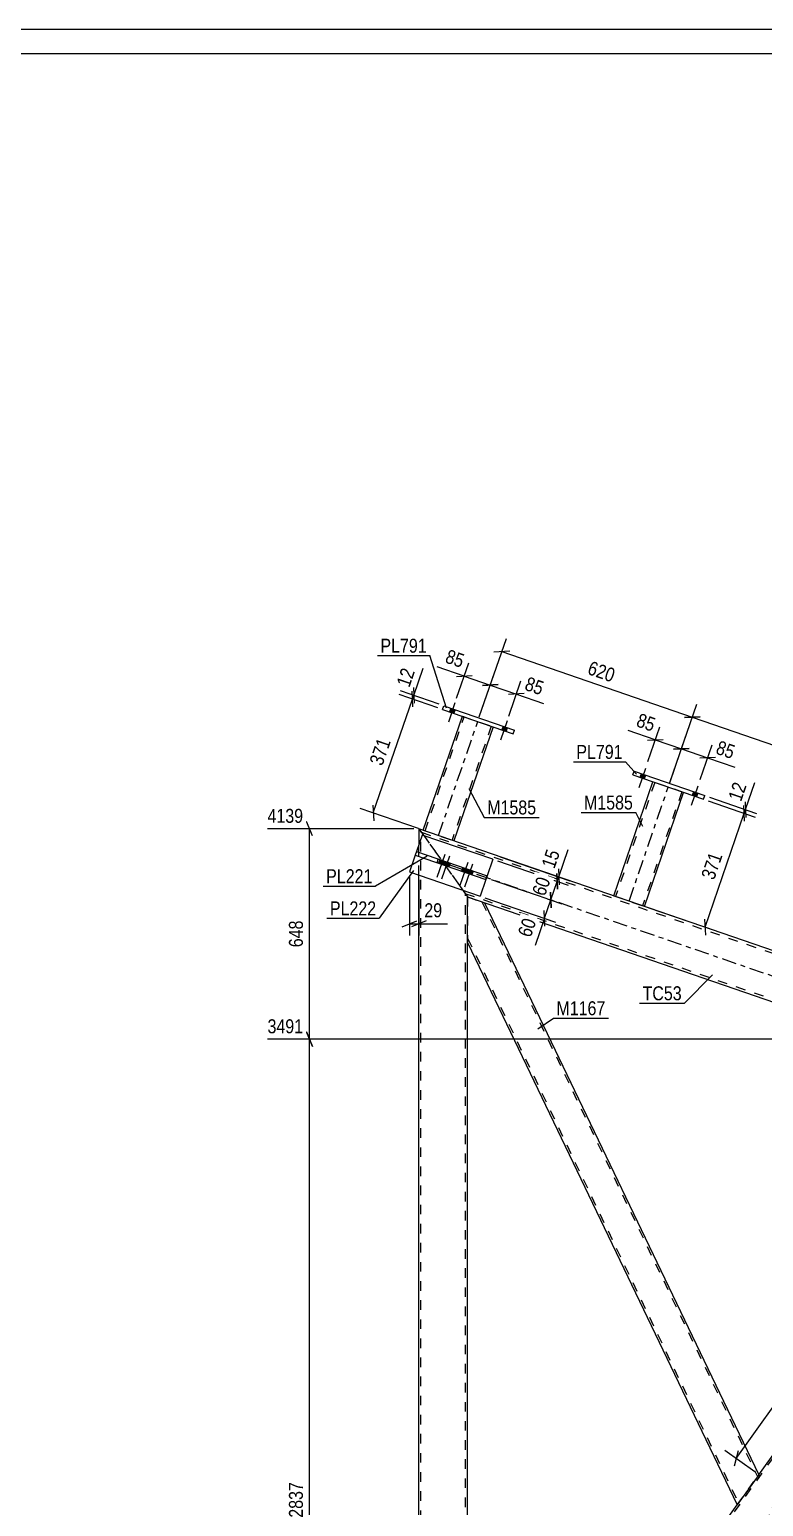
# Model space of a CAD drawing. Header units: millimetres. Extents: x 0 to 1189, y 0 to 841.
# Drawn here: x 396.8 to 547.3, y 537.9 to 841 of the extents above; entities that cross this region are included whole.
import ezdxf

# ---------------------------------------------------------------- set-up
doc = ezdxf.new("R2010")
doc.units = ezdxf.units.MM
doc.linetypes.add('DXK_LINE_DOT2', pattern=[3.9198, 1.9599, -1.9599])
doc.linetypes.add('DXK_LINE_DOT3', pattern=[5.9187, 2.979, -0.9799, 0.9799, -0.9799])
doc.styles.add('Arial Narrow', font='ARIALN.TTF', dxfattribs={"height": 0.2})

# ---------------------------------------------------------------- blocks, each defined once
blk = doc.blocks.new('Unknown-318890741-1126')
at = {"color": 5, "linetype": 'Continuous'}
for p, q in [((1189, 841), (0, 841)), ((1184, 836), (5, 836))]:
    blk.add_line(p, q, dxfattribs=at)
blk = doc.blocks.new('Part-318890741-3782 - 3617')
at = {"color": 2, "linetype": 'Continuous'}
for p, q in [((476.63, 677.02), (477.63, 675.62)), ((476.63, 677.02), (476.63, 673.68)), ((476.63, 444.73), (476.63, 667.5)), ((485.63, 664.4), (486.63, 663)), ((486.63, 451.86), (486.63, 663)), ((485.63, 451.15), (486.63, 451.86)), ((476.63, 444.73), (477.63, 445.45))]:
    blk.add_line(p, q, dxfattribs=at)
at = {"color": 7, "linetype": 'DXK_LINE_DOT2'}
for p, q in [((477.03, 445.02), (477.03, 676.46)), ((476.63, 667.5), (476.63, 673.68)), ((477.63, 675.62), (485.63, 664.4)), ((486.23, 663.56), (486.2, 663.6)), ((486.23, 451.58), (486.23, 663.56)), ((486.2, 451.56), (486.23, 451.58)), ((477.63, 445.45), (485.63, 451.15))]:
    blk.add_line(p, q, dxfattribs=at)
blk = doc.blocks.new('Part-318890741-3729 - 3617')
at = {"color": 2, "linetype": 'Continuous'}
for p, q in [((603.29, 633.4), (476.63, 677.02)), ((486.63, 663), (603.29, 622.82)), ((603.29, 632.27), (603.29, 633.4)), ((603.29, 632.24), (603.29, 632.27))]:
    blk.add_line(p, q, dxfattribs=at)
at = {"color": 7, "linetype": 'DXK_LINE_DOT2'}
for p, q in [((476.63, 677.02), (486.63, 663)), ((477.16, 676.27), (603.29, 632.83)), ((486.09, 663.75), (603.29, 623.39)), ((603.29, 622.82), (603.29, 633.31)), ((603.29, 632.79), (603.29, 632.83))]:
    blk.add_line(p, q, dxfattribs=at)
at = {"color": 7, "linetype": 'DXK_LINE_DOT3'}
blk.add_line((603.29, 628.11), (481.63, 670.01), dxfattribs=at)
blk = doc.blocks.new('Part-318890741-3807 - 3617')
at = {"color": 2, "linetype": 'Continuous'}
for p, q in [((520.54, 688.04), (520.8, 688.79)), ((520.54, 688.04), (535.04, 683.05)), ((520.8, 688.79), (535.3, 683.81)), ((535.04, 683.05), (535.3, 683.81))]:
    blk.add_line(p, q, dxfattribs=at)
blk = doc.blocks.new('Bolt-318890741-3808 - 3617')
at = {"linetype": 'Continuous'}
for points in [[(521.99, 687.54), (522.87, 687.24), (523.13, 687.99), (522.25, 688.3)], [(521.99, 687.54), (522.87, 687.24), (523.13, 687.99), (522.25, 688.3)], [(532.71, 683.85), (533.59, 683.55), (533.85, 684.3), (532.97, 684.61)], [(532.71, 683.85), (533.59, 683.55), (533.85, 684.3), (532.97, 684.61)]]:
    blk.add_hatch(color=1, dxfattribs=at).paths.add_polyline_path(points)
at = {"color": 1, "linetype": 'Continuous'}
for p, q in [((523.13, 689.4), (521.76, 685.43)), ((523.13, 689.4), (521.76, 685.43)), ((522.25, 688.3), (521.99, 687.54)), ((522.25, 688.3), (521.99, 687.54)), ((523.13, 687.99), (522.87, 687.24)), ((523.13, 687.99), (522.87, 687.24)), ((533.84, 685.72), (532.48, 681.75)), ((533.84, 685.72), (532.48, 681.75)), ((532.97, 684.61), (532.71, 683.85)), ((532.97, 684.61), (532.71, 683.85)), ((533.85, 684.3), (533.59, 683.55)), ((533.85, 684.3), (533.59, 683.55))]:
    blk.add_line(p, q, dxfattribs=at)
blk = doc.blocks.new('Part-318890741-3775 - 3617')
at = {"color": 2, "linetype": 'Continuous'}
for p, q in [((476.16, 672.32), (475.9, 671.56)), ((475.9, 671.56), (490.39, 666.57)), ((476.16, 672.32), (490.65, 667.33)), ((480.35, 670.03), (480.61, 670.78)), ((490.39, 666.57), (490.65, 667.33))]:
    blk.add_line(p, q, dxfattribs=at)
blk = doc.blocks.new('Part-318890741-3814 - 3617')
at = {"color": 2, "linetype": 'Continuous'}
for p, q in [((481.46, 701.49), (481.72, 702.25)), ((481.46, 701.49), (495.96, 696.5)), ((481.72, 702.25), (496.22, 697.26)), ((495.96, 696.5), (496.22, 697.26))]:
    blk.add_line(p, q, dxfattribs=at)
blk = doc.blocks.new('Bolt-318890741-3815 - 3617')
at = {"linetype": 'Continuous'}
for points in [[(482.91, 700.99), (483.79, 700.69), (484.05, 701.44), (483.17, 701.75)], [(482.91, 700.99), (483.79, 700.69), (484.05, 701.44), (483.17, 701.75)], [(493.63, 697.3), (494.51, 697), (494.77, 697.76), (493.89, 698.06)], [(493.63, 697.3), (494.51, 697), (494.77, 697.76), (493.89, 698.06)]]:
    blk.add_hatch(color=1, dxfattribs=at).paths.add_polyline_path(points)
at = {"color": 1, "linetype": 'Continuous'}
for p, q in [((484.04, 702.86), (482.68, 698.88)), ((484.04, 702.86), (482.68, 698.88)), ((483.17, 701.75), (482.91, 700.99)), ((483.17, 701.75), (482.91, 700.99)), ((484.05, 701.44), (483.79, 700.69)), ((484.05, 701.44), (483.79, 700.69)), ((494.76, 699.17), (493.39, 695.2)), ((494.76, 699.17), (493.39, 695.2)), ((493.89, 698.06), (493.63, 697.3)), ((493.89, 698.06), (493.63, 697.3)), ((494.77, 697.76), (494.51, 697)), ((494.77, 697.76), (494.51, 697))]:
    blk.add_line(p, q, dxfattribs=at)
blk = doc.blocks.new('Part-318890741-3783 - 3617')
at = {"color": 7, "linetype": 'DXK_LINE_DOT2'}
for p, q in [((486.63, 460.32), (603.02, 622.92)), ((602.68, 623.03), (602.62, 623.05)), ((602.62, 623.05), (603.29, 622.82)), ((603.29, 615.44), (603.29, 622.82)), ((603.42, 614.83), (603.29, 615.44)), ((603.29, 615.44), (603.42, 614.83)), ((603.29, 615.44), (603.42, 614.83)), ((603.42, 614.83), (603.29, 615.44)), ((487.56, 451.54), (603.97, 614.17)), ((603.67, 614.45), (603.42, 614.83)), ((603.42, 614.83), (603.67, 614.45)), ((603.42, 614.83), (603.67, 614.45)), ((603.67, 614.45), (603.42, 614.83)), ((603.67, 614.45), (603.77, 614.31)), ((603.76, 614.31), (603.67, 614.45)), ((603.77, 614.31), (603.76, 614.31)), ((603.76, 614.31), (604.28, 613.97)), ((603.77, 614.31), (603.87, 614.24)), ((604.31, 613.96), (604.28, 613.97)), ((604.28, 613.97), (604.31, 613.96)), ((541.94, 538.28), (546.36, 544.46)), ((545.23, 531.42), (549.65, 537.6)), ((486.63, 451.86), (486.63, 461.01)), ((486.63, 451.86), (487.95, 451.41))]:
    blk.add_line(p, q, dxfattribs=at)
at = {"color": 2, "linetype": 'Continuous'}
for p, q in [((546.36, 544.46), (602.62, 623.05)), ((549.65, 537.6), (604.31, 613.96)), ((486.63, 461.01), (541.94, 538.28)), ((487.95, 451.41), (545.23, 531.42))]:
    blk.add_line(p, q, dxfattribs=at)
blk = doc.blocks.new('Part-318890741-3789 - 3617')
at = {"color": 7, "linetype": 'DXK_LINE_DOT2'}
for p, q in [((486.63, 663), (486.63, 653.64)), ((486.63, 663), (490.11, 661.8)), ((489.58, 661.98), (546.1, 544.09)), ((486.63, 654.56), (542.2, 538.65))]:
    blk.add_line(p, q, dxfattribs=at)
at = {"color": 2, "linetype": 'Continuous'}
for p, q in [((490.11, 661.8), (546.36, 544.46)), ((486.63, 653.64), (541.94, 538.28)), ((546.36, 544.46), (541.94, 538.28))]:
    blk.add_line(p, q, dxfattribs=at)
blk = doc.blocks.new('Part-318890741-3794 - 3617')
at = {"color": 2, "linetype": 'Continuous'}
for p, q in [((477.33, 675.72), (476.16, 672.32)), ((491.82, 670.73), (477.33, 675.72)), ((475.9, 671.56), (474.73, 668.16)), ((491.82, 670.73), (490.65, 667.33)), ((474.73, 668.16), (489.21, 663.17)), ((490.39, 666.57), (489.21, 663.17))]:
    blk.add_line(p, q, dxfattribs=at)
at = {"color": 7, "linetype": 'DXK_LINE_DOT2'}
for p, q in [((476.16, 672.32), (475.9, 671.56)), ((490.65, 667.33), (490.39, 666.57))]:
    blk.add_line(p, q, dxfattribs=at)
blk = doc.blocks.new('Bolt-318890741-3795 - 3617')
at = {"linetype": 'Continuous'}
for points in [[(482.07, 670.28), (480.93, 670.67), (480.67, 669.92), (481.81, 669.52)], [(483.06, 669.94), (481.93, 670.33), (481.66, 669.57), (482.8, 669.18)], [(486.79, 668.65), (485.66, 669.04), (485.4, 668.29), (486.53, 667.9)], [(487.78, 668.31), (486.65, 668.7), (486.39, 667.95), (487.52, 667.56)]]:
    blk.add_hatch(color=1, dxfattribs=at).paths.add_polyline_path(points)
at = {"color": 1, "linetype": 'Continuous'}
for p, q in [((481.93, 671.74), (480.31, 667.01)), ((480.93, 670.67), (480.67, 669.92)), ((482.93, 671.4), (481.3, 666.67)), ((481.93, 670.33), (481.66, 669.57)), ((482.07, 670.28), (481.81, 669.52)), ((483.06, 669.94), (482.8, 669.18)), ((486.66, 670.11), (485.03, 665.38)), ((487.65, 669.77), (486.02, 665.04)), ((485.66, 669.04), (485.4, 668.29)), ((486.65, 668.7), (486.39, 667.95)), ((486.79, 668.65), (486.53, 667.9)), ((487.78, 668.31), (487.52, 667.56))]:
    blk.add_line(p, q, dxfattribs=at)
blk = doc.blocks.new('Part-318890741-3802 - 3617')
at = {"color": 2, "linetype": 'Continuous'}
for p, q in [((516.6, 663.25), (524.64, 686.63)), ((522.9, 661.08), (530.94, 684.46)), ((522.14, 661.34), (522.84, 661.1)), ((522.84, 661.1), (522.9, 661.08))]:
    blk.add_line(p, q, dxfattribs=at)
at = {"color": 7, "linetype": 'DXK_LINE_DOT2'}
for p, q in [((525.02, 686.5), (516.98, 663.12)), ((530.94, 684.46), (524.64, 686.63)), ((530.57, 684.59), (522.52, 661.21)), ((516.6, 663.25), (516.6, 663.25)), ((516.6, 663.25), (516.6, 663.25)), ((516.6, 663.25), (522.14, 661.34)), ((522.41, 661.25), (522.43, 661.25)), ((522.43, 661.25), (522.49, 661.22)), ((522.49, 661.22), (522.52, 661.21))]:
    blk.add_line(p, q, dxfattribs=at)
at = {"color": 7, "linetype": 'DXK_LINE_DOT3'}
blk.add_line((519.75, 662.17), (527.79, 685.54), dxfattribs=at)
blk = doc.blocks.new('Part-318890741-3809 - 3617')
at = {"color": 2, "linetype": 'Continuous'}
for p, q in [((477.52, 676.71), (485.56, 700.08)), ((491.86, 697.91), (483.82, 674.54))]:
    blk.add_line(p, q, dxfattribs=at)
at = {"color": 7, "linetype": 'DXK_LINE_DOT2'}
for p, q in [((485.56, 700.08), (491.86, 697.91)), ((477.89, 676.58), (485.93, 699.95)), ((491.48, 698.04), (483.44, 674.67)), ((477.51, 676.71), (483.82, 674.54)), ((477.51, 676.71), (477.52, 676.71)), ((477.52, 676.71), (477.51, 676.71)), ((483.82, 674.54), (483.82, 674.54))]:
    blk.add_line(p, q, dxfattribs=at)
at = {"color": 7, "linetype": 'DXK_LINE_DOT3'}
blk.add_line((480.67, 675.62), (488.71, 699), dxfattribs=at)
blk = doc.blocks.new('StraightDimension-318890741-24161 - 3617')
at = {"color": 7, "linetype": 'Continuous'}
for p, q in [((601.81, 623.64), (595.66, 628.04)), ((597.59, 624.81), (598.36, 627.95)), ((541.72, 547.79), (597.97, 626.38)), ((545.55, 545.04), (539.4, 549.45)), ((542.1, 549.36), (541.33, 546.22))]:
    blk.add_line(p, q, dxfattribs=at)
at = {"color": 0}
blk.add_wipeout([(571.71, 590.98), (568.3, 593.43), (563.34, 586.51), (566.76, 584.06)], dxfattribs=at)
at = {"color": 3, "style": 'Arial Narrow'}
blk.add_text('1450', height=2.863, rotation=54.4023, dxfattribs=at).set_placement((566.62, 584.9))
blk = doc.blocks.new('StraightDimension-318890741-24301 - 3617')
at = {"color": 7, "linetype": 'Continuous'}
for p, q in [((484.37, 703.8), (486.86, 711.04)), ((489.03, 699.94), (492.22, 709.19)), ((484.32, 708.26), (487.54, 708.42)), ((485.93, 708.34), (491.29, 706.5)), ((492.9, 706.58), (489.68, 706.42))]:
    blk.add_line(p, q, dxfattribs=at)
at = {"color": 0}
blk.add_wipeout([(485.68, 709.22), (487.05, 713.19), (482.45, 714.77), (481.09, 710.8)], dxfattribs=at)
at = {"color": 7, "linetype": 'Continuous'}
blk.add_line((485.93, 708.34), (480.35, 710.26), dxfattribs=at)
blk.add_line((485.93, 708.34), (480.35, 710.26), dxfattribs=at)
at = {"color": 3, "style": 'Arial Narrow'}
blk.add_text('85', height=2.863, rotation=-18.9878, dxfattribs=at).set_placement((481.85, 711.17))
blk = doc.blocks.new('StraightDimension-318890741-25052 - 3617')
at = {"color": 7, "linetype": 'Continuous'}
for p, q in [((603.89, 633.84), (445.58, 633.84)), ((454.79, 632.34), (453.59, 635.34)), ((454.19, 444.73), (454.19, 633.84)), ((453.59, 446.23), (454.79, 443.23)), ((475.63, 444.73), (447.41, 444.73))]:
    blk.add_line(p, q, dxfattribs=at)
at = {"color": 0, "linetype": 'Continuous'}
blk.add_wipeout([(453.49, 634.44), (453.49, 638.64), (444.98, 638.64), (444.98, 634.44)], dxfattribs=at)
at = {"color": 0}
blk.add_wipeout([(453.44, 543.54), (449.24, 543.54), (449.24, 535.03), (453.44, 535.03)], dxfattribs=at)
at = {"color": 3, "linetype": 'Continuous', "style": 'Arial Narrow'}
blk.add_text('3491', height=2.863, dxfattribs=at).set_placement((445.58, 635.04))
at = {"color": 3, "style": 'Arial Narrow'}
blk.add_text('2837', height=2.863, rotation=90.0002, dxfattribs=at).set_placement((452.84, 535.63))
blk = doc.blocks.new('StraightDimension-318890741-24540 - 3617')
at = {"color": 7, "linetype": 'Continuous'}
for p, q in [((480.51, 701.81), (472.62, 704.53)), ((480.77, 702.57), (472.88, 705.29)), ((475.4, 701.99), (475.24, 705.22)), ((475.32, 703.6), (475.58, 704.36)), ((475.5, 705.97), (475.66, 702.75))]:
    blk.add_line(p, q, dxfattribs=at)
at = {"color": 0}
blk.add_wipeout([(476.62, 709.69), (472.65, 711.06), (471.07, 706.47), (475.04, 705.1)], dxfattribs=at)
at = {"color": 7, "linetype": 'Continuous'}
blk.add_line((475.58, 704.36), (477.5, 709.94), dxfattribs=at)
blk.add_line((475.58, 704.36), (477.5, 709.94), dxfattribs=at)
at = {"color": 3, "style": 'Arial Narrow'}
blk.add_text('12', height=2.863, rotation=71.0124, dxfattribs=at).set_placement((474.67, 705.86))
blk = doc.blocks.new('StraightDimension-318890741-24017 - 3617')
at = {"color": 7, "linetype": 'Continuous'}
for p, q in [((492.76, 670.4), (507.27, 665.41)), ((493.34, 671.26), (507.6, 666.35)), ((505.08, 664.58), (504.92, 667.8)), ((505, 666.19), (505.33, 667.14)), ((505.25, 668.75), (505.41, 665.52))]:
    blk.add_line(p, q, dxfattribs=at)
at = {"color": 0}
blk.add_wipeout([(506.37, 672.47), (502.4, 673.84), (500.82, 669.24), (504.79, 667.88)], dxfattribs=at)
at = {"color": 7, "linetype": 'Continuous'}
blk.add_line((505.33, 667.14), (507.25, 672.72), dxfattribs=at)
blk.add_line((505.33, 667.14), (507.25, 672.72), dxfattribs=at)
at = {"color": 3, "style": 'Arial Narrow'}
blk.add_text('15', height=2.863, rotation=70.9952, dxfattribs=at).set_placement((504.42, 668.64))
blk = doc.blocks.new('StraightDimension-318890741-24018 - 3617')
at = {"color": 7, "linetype": 'Continuous'}
for p, q in [((492.76, 670.4), (507.27, 665.41)), ((504.92, 667.8), (505.08, 664.58)), ((491.46, 666.62), (505.97, 661.63)), ((503.78, 660.79), (503.62, 664.02)), ((503.7, 662.41), (505, 666.19))]:
    blk.add_line(p, q, dxfattribs=at)
at = {"color": 0}
blk.add_wipeout([(504.43, 666.84), (500.46, 668.21), (498.88, 663.62), (502.85, 662.25)], dxfattribs=at)
at = {"color": 3, "style": 'Arial Narrow'}
blk.add_text('60', height=2.863, rotation=70.9952, dxfattribs=at).set_placement((502.48, 663.01))
blk = doc.blocks.new('StraightDimension-318890741-24019 - 3617')
at = {"color": 7, "linetype": 'Continuous'}
for p, q in [((491.46, 666.62), (505.97, 661.63)), ((503.62, 664.02), (503.78, 660.79)), ((490.16, 662.84), (504.67, 657.84)), ((502.4, 658.63), (503.7, 662.41)), ((502.48, 657.01), (502.32, 660.24))]:
    blk.add_line(p, q, dxfattribs=at)
at = {"color": 0}
blk.add_wipeout([(501.52, 658.37), (497.55, 659.74), (495.96, 655.15), (499.94, 653.78)], dxfattribs=at)
at = {"color": 7, "linetype": 'Continuous'}
blk.add_line((502.4, 658.63), (500.47, 653.04), dxfattribs=at)
blk.add_line((502.4, 658.63), (500.47, 653.04), dxfattribs=at)
at = {"color": 3, "style": 'Arial Narrow'}
blk.add_text('60', height=2.863, rotation=70.9952, dxfattribs=at).set_placement((499.56, 654.54))
blk = doc.blocks.new('StraightDimension-318890741-24300 - 3617')
at = {"color": 7, "linetype": 'Continuous'}
for p, q in [((489.03, 699.94), (492.22, 709.19)), ((489.68, 706.42), (492.9, 706.58)), ((491.29, 706.5), (496.65, 704.65)), ((495.09, 700.11), (497.57, 707.35)), ((498.26, 704.73), (495.03, 704.57))]:
    blk.add_line(p, q, dxfattribs=at)
at = {"color": 0}
blk.add_wipeout([(501.98, 703.61), (503.35, 707.58), (498.75, 709.16), (497.39, 705.19)], dxfattribs=at)
at = {"color": 7, "linetype": 'Continuous'}
blk.add_line((496.65, 704.65), (502.23, 702.73), dxfattribs=at)
blk.add_line((496.65, 704.65), (502.23, 702.73), dxfattribs=at)
at = {"color": 3, "style": 'Arial Narrow'}
blk.add_text('85', height=2.863, rotation=-18.9878, dxfattribs=at).set_placement((498.15, 705.56))
blk = doc.blocks.new('StraightDimension-318890741-24335 - 3617')
at = {"color": 7, "linetype": 'Continuous'}
for p, q in [((528.12, 686.49), (533.66, 702.6)), ((534.35, 699.98), (531.12, 699.82)), ((532.73, 699.9), (572.46, 686.23)), ((567.85, 672.83), (573.39, 688.92)), ((570.85, 686.15), (574.07, 686.31))]:
    blk.add_line(p, q, dxfattribs=at)
at = {"color": 0}
blk.add_wipeout([(556, 692.69), (557.37, 696.66), (551.05, 698.83), (549.68, 694.86)], dxfattribs=at)
at = {"color": 3, "style": 'Arial Narrow'}
blk.add_text('630', height=2.863, rotation=-18.9936, dxfattribs=at).set_placement((550.44, 695.23))
blk = doc.blocks.new('StraightDimension-318890741-24336 - 3617')
at = {"color": 7, "linetype": 'Continuous'}
for p, q in [((489.03, 699.94), (494.58, 716.05)), ((495.26, 713.43), (492.04, 713.27)), ((493.65, 713.35), (532.73, 699.9)), ((528.12, 686.49), (533.66, 702.6)), ((531.12, 699.82), (534.35, 699.98))]:
    blk.add_line(p, q, dxfattribs=at)
at = {"color": 0}
blk.add_wipeout([(516.6, 706.25), (517.96, 710.22), (511.64, 712.4), (510.28, 708.42)], dxfattribs=at)
at = {"color": 3, "style": 'Arial Narrow'}
blk.add_text('620', height=2.863, rotation=-18.9936, dxfattribs=at).set_placement((511.04, 708.8))
blk = doc.blocks.new('StraightDimension-318890741-24361 - 3617')
at = {"color": 7, "linetype": 'Continuous'}
for p, q in [((523.62, 690.82), (526.06, 697.94)), ((523.52, 695.17), (526.75, 695.32)), ((525.14, 695.25), (530.5, 693.4)), ((528.09, 686.4), (531.42, 696.1)), ((532.11, 693.48), (528.88, 693.32))]:
    blk.add_line(p, q, dxfattribs=at)
at = {"color": 0}
blk.add_wipeout([(524.88, 696.13), (526.25, 700.1), (521.66, 701.68), (520.29, 697.71)], dxfattribs=at)
at = {"color": 7, "linetype": 'Continuous'}
blk.add_line((525.14, 695.25), (519.55, 697.17), dxfattribs=at)
blk.add_line((525.14, 695.25), (519.55, 697.17), dxfattribs=at)
at = {"color": 3, "style": 'Arial Narrow'}
blk.add_text('85', height=2.863, rotation=-18.9878, dxfattribs=at).set_placement((521.05, 698.08))
blk = doc.blocks.new('StraightDimension-318890741-24363 - 3617')
at = {"color": 7, "linetype": 'Continuous'}
for p, q in [((528.09, 686.4), (531.42, 696.1)), ((534.33, 687.14), (536.78, 694.25)), ((528.88, 693.32), (532.11, 693.48)), ((530.5, 693.4), (535.85, 691.56)), ((537.47, 691.64), (534.24, 691.48))]:
    blk.add_line(p, q, dxfattribs=at)
at = {"color": 0}
blk.add_wipeout([(541.19, 690.52), (542.55, 694.49), (537.96, 696.07), (536.59, 692.1)], dxfattribs=at)
at = {"color": 7, "linetype": 'Continuous'}
blk.add_line((535.85, 691.56), (541.44, 689.64), dxfattribs=at)
blk.add_line((535.85, 691.56), (541.44, 689.64), dxfattribs=at)
at = {"color": 3, "style": 'Arial Narrow'}
blk.add_text('85', height=2.863, rotation=-18.9878, dxfattribs=at).set_placement((537.36, 692.47))
blk = doc.blocks.new('StraightDimension-318890741-24541 - 3617')
at = {"color": 7, "linetype": 'Continuous'}
for p, q in [((467.28, 680.24), (475.32, 703.6)), ((480.51, 701.81), (472.62, 704.53)), ((475.4, 701.99), (475.24, 705.22)), ((476.57, 677.04), (464.58, 681.16)), ((467.2, 681.85), (467.36, 678.62))]:
    blk.add_line(p, q, dxfattribs=at)
at = {"color": 0}
blk.add_wipeout([(471.67, 695.32), (467.7, 696.69), (465.53, 690.37), (469.5, 689)], dxfattribs=at)
at = {"color": 3, "style": 'Arial Narrow'}
blk.add_text('371', height=2.863, rotation=71.0124, dxfattribs=at).set_placement((469.13, 689.77))
blk = doc.blocks.new('StraightDimension-318890741-24577 - 3617')
at = {"color": 7, "linetype": 'Continuous'}
for p, q in [((535.99, 682.72), (545.64, 679.4)), ((536.25, 683.48), (545.9, 680.16)), ((543.55, 682.55), (543.71, 679.33)), ((543.45, 678.57), (543.29, 681.8)), ((543.37, 680.18), (543.63, 680.94))]:
    blk.add_line(p, q, dxfattribs=at)
at = {"color": 0}
blk.add_wipeout([(544.67, 686.27), (540.7, 687.64), (539.12, 683.05), (543.09, 681.68)], dxfattribs=at)
at = {"color": 7, "linetype": 'Continuous'}
blk.add_line((543.63, 680.94), (545.55, 686.52), dxfattribs=at)
blk.add_line((543.63, 680.94), (545.55, 686.52), dxfattribs=at)
at = {"color": 3, "style": 'Arial Narrow'}
blk.add_text('12', height=2.863, rotation=71.0124, dxfattribs=at).set_placement((542.72, 682.44))
blk = doc.blocks.new('StraightDimension-318890741-24578 - 3617')
at = {"color": 7, "linetype": 'Continuous'}
for p, q in [((535.99, 682.72), (545.64, 679.4)), ((535.33, 656.81), (543.37, 680.18)), ((543.45, 678.57), (543.29, 681.8)), ((523.82, 660.77), (537.6, 656.03)), ((535.25, 658.42), (535.41, 655.19))]:
    blk.add_line(p, q, dxfattribs=at)
at = {"color": 0}
blk.add_wipeout([(539.73, 671.9), (535.76, 673.27), (533.58, 666.95), (537.55, 665.58)], dxfattribs=at)
at = {"color": 3, "style": 'Arial Narrow'}
blk.add_text('371', height=2.863, rotation=71.0124, dxfattribs=at).set_placement((537.18, 666.34))
blk = doc.blocks.new('StraightDimension-318890741-25051 - 3617')
at = {"color": 7, "linetype": 'Continuous'}
for p, q in [((475.63, 677.02), (445.58, 677.02)), ((454.79, 675.52), (453.59, 678.52)), ((454.19, 633.84), (454.19, 677.02)), ((603.89, 633.84), (445.58, 633.84)), ((453.59, 635.34), (454.79, 632.34))]:
    blk.add_line(p, q, dxfattribs=at)
at = {"color": 0, "linetype": 'Continuous'}
blk.add_wipeout([(453.49, 677.62), (453.49, 681.82), (444.98, 681.82), (444.98, 677.62)], dxfattribs=at)
at = {"color": 0}
blk.add_wipeout([(453.44, 658.77), (449.24, 658.77), (449.24, 652.09), (453.44, 652.09)], dxfattribs=at)
at = {"color": 3, "linetype": 'Continuous', "style": 'Arial Narrow'}
blk.add_text('4139', height=2.863, dxfattribs=at).set_placement((445.58, 678.22))
at = {"color": 3, "style": 'Arial Narrow'}
blk.add_text('648', height=2.863, rotation=90.0002, dxfattribs=at).set_placement((452.84, 652.69))
blk = doc.blocks.new('StraightDimension-318890741-25122 - 3617')
at = {"color": 7, "linetype": 'Continuous'}
for p, q in [((474.73, 667.16), (474.73, 655.1)), ((476.63, 666.5), (476.63, 655.1)), ((473.23, 656.9), (476.23, 658.1)), ((478.13, 658.1), (475.13, 656.9)), ((474.73, 657.5), (476.63, 657.5))]:
    blk.add_line(p, q, dxfattribs=at)
at = {"color": 0}
blk.add_wipeout([(482.01, 658.25), (482.01, 662.45), (477.15, 662.45), (477.15, 658.25)], dxfattribs=at)
at = {"color": 7, "linetype": 'Continuous'}
blk.add_line((476.63, 657.5), (482.53, 657.5), dxfattribs=at)
blk.add_line((476.63, 657.5), (482.53, 657.5), dxfattribs=at)
at = {"color": 3, "style": 'Arial Narrow'}
blk.add_text('29', height=2.863, dxfattribs=at).set_placement((477.75, 658.85))
blk = doc.blocks.new('Mark-318890741-24348 - 3617')
at = {"color": 0}
blk.add_wipeout([(500.7, 679.94), (500.7, 682.94), (490.65, 682.94), (490.65, 679.94)], dxfattribs=at)
blk.add_wipeout([(500.7, 679.94), (500.7, 682.94), (490.65, 682.94), (490.65, 679.94)], dxfattribs=at)
at = {"color": 30, "linetype": 'Continuous'}
for p, q in [((486.88, 685.28), (490.05, 679.34)), ((490.05, 679.34), (501.3, 679.34))]:
    blk.add_line(p, q, dxfattribs=at)
at = {"color": 3, "style": 'Arial Narrow'}
blk.add_text('M1585', height=2.863, dxfattribs=at).set_placement((490.65, 679.94))
blk = doc.blocks.new('Mark-318890741-25107 - 3617')
at = {"color": 0}
blk.add_wipeout([(467.11, 665.83), (467.11, 668.83), (457.61, 668.83), (457.61, 665.83)], dxfattribs=at)
blk.add_wipeout([(467.11, 665.83), (467.11, 668.83), (457.61, 668.83), (457.61, 665.83)], dxfattribs=at)
at = {"color": 30, "linetype": 'Continuous'}
for p in [(478.32, 671.36), (457.01, 665.23)]:
    blk.add_line(p, (467.71, 665.23), dxfattribs=at)
at = {"color": 3, "style": 'Arial Narrow'}
blk.add_text('PL221', height=2.863, dxfattribs=at).set_placement((457.61, 665.83))
blk = doc.blocks.new('Mark-318890741-24222 - 3617')
at = {"color": 0}
blk.add_wipeout([(514.91, 638.74), (514.91, 641.74), (504.85, 641.74), (504.85, 638.74)], dxfattribs=at)
blk.add_wipeout([(514.91, 638.74), (514.91, 641.74), (504.85, 641.74), (504.85, 638.74)], dxfattribs=at)
at = {"color": 30, "linetype": 'Continuous'}
for p, q in [((501.05, 635.97), (504.25, 638.14)), ((504.25, 638.14), (515.51, 638.14))]:
    blk.add_line(p, q, dxfattribs=at)
at = {"color": 3, "style": 'Arial Narrow'}
blk.add_text('M1167', height=2.863, dxfattribs=at).set_placement((504.85, 638.74))
blk = doc.blocks.new('Mark-318890741-24351 - 3617')
at = {"color": 0}
blk.add_wipeout([(478.25, 713.13), (478.25, 716.13), (468.75, 716.13), (468.75, 713.13)], dxfattribs=at)
blk.add_wipeout([(478.25, 713.13), (478.25, 716.13), (468.75, 716.13), (468.75, 713.13)], dxfattribs=at)
at = {"color": 30, "linetype": 'Continuous'}
for p in [(468.15, 712.53), (482.27, 701.77)]:
    blk.add_line(p, (478.85, 712.53), dxfattribs=at)
at = {"color": 3, "style": 'Arial Narrow'}
blk.add_text('PL791', height=2.863, dxfattribs=at).set_placement((468.75, 713.13))
blk = doc.blocks.new('Mark-318890741-24628 - 3617')
at = {"color": 0}
blk.add_wipeout([(518.44, 691.34), (518.44, 694.34), (508.94, 694.34), (508.94, 691.34)], dxfattribs=at)
blk.add_wipeout([(518.44, 691.34), (518.44, 694.34), (508.94, 694.34), (508.94, 691.34)], dxfattribs=at)
at = {"color": 30, "linetype": 'Continuous'}
for p in [(508.34, 690.74), (521.3, 688.21)]:
    blk.add_line(p, (519.04, 690.74), dxfattribs=at)
at = {"color": 3, "style": 'Arial Narrow'}
blk.add_text('PL791', height=2.863, dxfattribs=at).set_placement((508.94, 691.34))
blk = doc.blocks.new('Mark-318890741-24635 - 3617')
at = {"color": 0}
blk.add_wipeout([(520.55, 680.95), (520.55, 683.95), (510.5, 683.95), (510.5, 680.95)], dxfattribs=at)
blk.add_wipeout([(520.55, 680.95), (520.55, 683.95), (510.5, 683.95), (510.5, 680.95)], dxfattribs=at)
at = {"color": 30, "linetype": 'Continuous'}
for p in [(509.9, 680.35), (522.6, 677.46)]:
    blk.add_line(p, (521.15, 680.35), dxfattribs=at)
at = {"color": 3, "style": 'Arial Narrow'}
blk.add_text('M1585', height=2.863, dxfattribs=at).set_placement((510.5, 680.95))
blk = doc.blocks.new('Mark-318890741-24694 - 3617')
at = {"color": 0}
blk.add_wipeout([(530.55, 641.81), (530.55, 644.81), (522.52, 644.81), (522.52, 641.81)], dxfattribs=at)
blk.add_wipeout([(530.55, 641.81), (530.55, 644.81), (522.52, 644.81), (522.52, 641.81)], dxfattribs=at)
at = {"color": 30, "linetype": 'Continuous'}
for p in [(536.86, 647.02), (521.92, 641.21)]:
    blk.add_line(p, (531.15, 641.21), dxfattribs=at)
at = {"color": 3, "style": 'Arial Narrow'}
blk.add_text('TC53', height=2.863, dxfattribs=at).set_placement((522.52, 641.81))
blk = doc.blocks.new('Mark-318890741-25110 - 3617')
at = {"color": 0}
blk.add_wipeout([(467.89, 659.23), (467.89, 662.23), (458.38, 662.23), (458.38, 659.23)], dxfattribs=at)
blk.add_wipeout([(467.89, 659.23), (467.89, 662.23), (458.38, 662.23), (458.38, 659.23)], dxfattribs=at)
at = {"color": 30, "linetype": 'Continuous'}
for p in [(475.5, 668.41), (457.78, 658.63)]:
    blk.add_line(p, (468.49, 658.63), dxfattribs=at)
at = {"color": 3, "style": 'Arial Narrow'}
blk.add_text('PL222', height=2.863, dxfattribs=at).set_placement((458.38, 659.23))

msp = doc.modelspace()

# ---------------------------------------------------------------- block references
for name in ['Unknown-318890741-1126', 'Part-318890741-3809 - 3617', 'Part-318890741-3814 - 3617', 'Bolt-318890741-3815 - 3617', 'Part-318890741-3807 - 3617', 'Bolt-318890741-3808 - 3617', 'Part-318890741-3802 - 3617', 'Part-318890741-3782 - 3617', 'Part-318890741-3729 - 3617', 'Part-318890741-3794 - 3617', 'Part-318890741-3775 - 3617', 'Bolt-318890741-3795 - 3617', 'Part-318890741-3789 - 3617', 'Part-318890741-3783 - 3617']:
    msp.add_blockref(name, (0, 0))

# ---------------------------------------------------------------- next in the draw order: block references
for name in ['StraightDimension-318890741-24301 - 3617', 'StraightDimension-318890741-24335 - 3617', 'StraightDimension-318890741-24017 - 3617', 'StraightDimension-318890741-24161 - 3617']:
    msp.add_blockref(name, (0, 0))

# ---------------------------------------------------------------- next in the draw order: block references
for name in ['StraightDimension-318890741-24540 - 3617', 'StraightDimension-318890741-24300 - 3617', 'StraightDimension-318890741-24018 - 3617', 'StraightDimension-318890741-25052 - 3617']:
    msp.add_blockref(name, (0, 0))

# ---------------------------------------------------------------- next in the draw order: block references
for name in ['StraightDimension-318890741-24336 - 3617', 'StraightDimension-318890741-24541 - 3617', 'StraightDimension-318890741-24019 - 3617']:
    msp.add_blockref(name, (0, 0))

# ---------------------------------------------------------------- next in the draw order: block references
for name in ['Mark-318890741-24351 - 3617', 'StraightDimension-318890741-24361 - 3617']:
    msp.add_blockref(name, (0, 0))

# ---------------------------------------------------------------- next in the draw order: block references
for name in ['Mark-318890741-24628 - 3617', 'StraightDimension-318890741-24363 - 3617']:
    msp.add_blockref(name, (0, 0))

# ---------------------------------------------------------------- next in the draw order: block references
msp.add_blockref('StraightDimension-318890741-24577 - 3617', (0, 0))

# ---------------------------------------------------------------- next in the draw order: block references
msp.add_blockref('StraightDimension-318890741-24578 - 3617', (0, 0))

# ---------------------------------------------------------------- next in the draw order: block references
msp.add_blockref('StraightDimension-318890741-25051 - 3617', (0, 0))

# ---------------------------------------------------------------- next in the draw order: block references
for name in ['Mark-318890741-24348 - 3617', 'Mark-318890741-24635 - 3617', 'StraightDimension-318890741-25122 - 3617', 'Mark-318890741-24694 - 3617', 'Mark-318890741-24222 - 3617']:
    msp.add_blockref(name, (0, 0))

# ---------------------------------------------------------------- next in the draw order: block references
msp.add_blockref('Mark-318890741-25107 - 3617', (0, 0))

# ---------------------------------------------------------------- next in the draw order: block references
msp.add_blockref('Mark-318890741-25110 - 3617', (0, 0))

doc.saveas('drawing.dxf')
